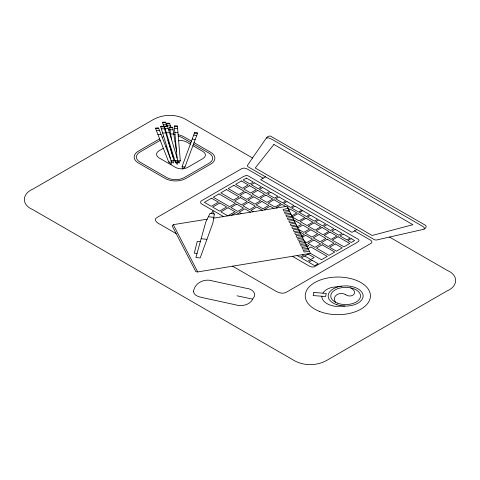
<?xml version="1.0" encoding="UTF-8"?>
<svg xmlns="http://www.w3.org/2000/svg" width="480" height="480" viewBox="0 0 480 480"><rect width="100%" height="100%" fill="white"/><g stroke="black" fill="none" stroke-linecap="round" stroke-linejoin="round"><path stroke-width="0.72" d="M197.574 133.206L185.004 166.848L182.688 169.182L182.1 166.482L194.58 132.666M178.152 161.802L177.174 164.376L175.212 161.898L175.014 160.686M252.51 157.974L247.308 165.6L247.908 166.692L374.706 239.856L376.356 240.042L423.426 229.356C426.216 228.744 427.518 225.414 424.176 224.544L271.314 136.572A10.536 6.084 0 0 0 270.036 135.984L267.756 136.554L266.292 138.12L252.51 157.974L187.29 120.318C176.532 113.52 162.258 113.826 151.56 120.582L33.162 188.94C21.942 193.644 21.078 204.672 32.706 209.568L292.71 359.682C303.468 366.48 317.742 366.174 328.44 359.418L446.838 291.06C458.058 286.356 458.922 275.328 447.294 270.432L389.484 237.054M211.056 213.576L213.048 210.948L213.282 213.816M194.646 132.576L195.816 132.336L197.52 132.828M197.514 133.296L196.368 133.542L194.658 133.062M196.764 135.3L195.618 135.546L193.908 135.072M207.174 219.192L173.31 224.652L172.146 225.798L195.84 271.65L197.706 271.944L310.416 253.338L321.474 259.722L327.228 256.398L310.866 246.954L308.052 248.574M155.616 128.01L158.484 127.884M158.502 128.43L155.658 128.562M159.276 130.428L156.456 130.584M162.654 122.172L165.528 122.094M160.8 126.3L163.68 126.222M165.516 122.652L162.678 122.718M166.668 123.282L169.548 123.204M163.692 126.756L160.836 126.852M164.562 126.12L167.436 126.042M166.122 124.674L163.284 124.74M169.548 123.75L166.68 123.822M164.286 128.79L161.43 128.868M167.442 126.588L164.58 126.666M170.154 125.772L167.316 125.868M168.048 128.61L165.18 128.682M174.414 125.844L177.282 125.88M177.27 126.438L174.408 126.39M177.426 128.502L174.612 128.466M169.722 127.206L172.59 127.206M172.584 127.758L169.728 127.758M172.92 129.798L170.058 129.804M424.002 229.02C425.37 227.904 423.048 226.584 421.866 225.876L271.686 139.17L268.584 137.886L266.43 138.042M159.636 138.864L138.456 151.092A14.622 8.442 0 0 0 138.456 163.026L165.186 178.458A14.622 8.442 0 0 0 185.862 178.458L210.6 164.178A14.622 8.442 0 0 0 210.6 152.238L194.04 142.674M162.21 137.376L163.704 136.53M160.218 140.346L140.034 151.998A12.396 7.158 0 0 0 140.034 162.12L166.758 177.552A12.396 7.158 0 0 0 184.29 177.552L209.028 163.266A12.396 7.158 0 0 0 209.028 153.144L193.476 144.168M163.332 148.284L159.138 150.702A8.856 5.112 0 0 0 159.138 157.938L175.332 167.286A8.856 5.112 0 0 0 182.592 168.75M165.87 146.814L166.692 146.34M265.518 176.826L260.652 179.634L351.966 232.35L356.826 229.542M231.588 215.25L236.322 212.514L238.992 214.056M288.762 209.724L290.01 209.004L296.82 212.934L291.798 215.838M292.332 216.906L298.014 213.624L304.824 217.554L299.034 220.902L292.416 217.08M294.174 220.614L294.594 220.374L301.404 224.304L297.204 226.728M297.81 227.94L302.754 225.084L309.564 229.014L303.774 232.356L298.488 229.308M301.812 236.004L304.35 234.534L299.772 231.894M302.412 237.216L305.7 235.314L312.51 239.244L306.714 242.592L304.422 241.266M307.134 246.726L308.802 245.76L305.79 244.026M175.11 141.558L175.626 141.354M169.314 132.522L169.29 132.534A3.45 1.992 0 0 1 167.112 132.786L166.362 132.726M178.17 161.838L177.318 162.012M213.702 218.136L287.064 206.298L310.416 253.338M289.044 210.294L283.806 211.08L283.068 209.424L288.816 208.314L287.76 207.702M289.686 211.578L284.52 212.352L285.264 214.008L290.496 213.222M291.138 214.506L285.972 215.28L286.716 216.93L291.954 216.144M292.59 217.434L287.424 218.208L288.168 219.858L293.406 219.072M294.042 220.362L288.882 221.136L289.62 222.786L294.858 222M295.5 223.29L290.334 224.064L291.078 225.714L296.31 224.928M296.952 226.212L291.786 226.986L292.53 228.642L297.762 227.856M298.404 229.14L293.238 229.914L293.982 231.57L299.22 230.784M299.856 232.068L294.69 232.842L295.434 234.492L300.672 233.706M301.308 234.996L296.148 235.77L296.886 237.42L302.124 236.634M302.766 237.924L297.6 238.698L298.344 240.348L303.576 239.562M304.218 240.852L299.052 241.626L299.796 243.276L305.034 242.49M305.67 243.774L300.504 244.548L301.248 246.204L306.486 245.418M307.122 246.702L301.956 247.476L302.7 249.132L307.938 248.346M308.574 249.63L303.414 250.404L304.152 252.054L309.39 251.268M341.46 286.176L331.824 287.376A17.49 10.098 0 0 0 322.842 293.154M169.998 129.966L168.69 129.918M344.88 306.066L335.586 306.348A17.49 10.098 0 0 1 321.864 296.226M173.814 134.334L175.008 134.376M176.298 162.036L175.236 161.904M165.162 128.85L164.538 128.784M173.604 156.6L172.902 156.522L167.922 140.172M197.034 253.44L194.304 253.182L197.262 241.422L200.292 241.746M155.508 128.334L168.726 162.054L169.482 162.108A3.438 1.986 0 0 0 171.684 161.784M208.35 216.756L213.834 217.344M201.138 238.728L206.934 239.346M157.956 134.574L158.706 134.628A3.438 1.986 0 0 0 160.914 134.304M168.726 162.054L171.222 164.358L171.63 161.682L171.354 160.968M162.636 132.906L163.35 132.978A3.438 1.986 0 0 0 165.576 132.72M164.442 126.42L174.804 160.476L175.638 160.554A3.414 1.968 0 0 0 177.726 160.308M160.686 126.6L171.048 160.65L171.798 160.728A3.438 1.986 0 0 0 174.024 160.47M174.804 160.476L177.102 162.846L177.738 160.188L167.568 126.276M171.048 160.65L173.346 163.026L173.976 160.368L163.812 126.456M177.618 160.686L178.41 160.794A3.276 1.89 0 0 0 180.306 160.644M170.628 133.848L171.366 133.956A3.438 1.986 0 0 0 173.622 133.806M237.078 295.812L252.642 299.124M174.846 132.486L175.572 132.618A3.438 1.986 0 0 0 177.834 132.516M345.798 294.792C351.804 298.614 359.31 292.5 350.682 287.898M345.75 294.774C340.476 291.186 331.206 295.446 335.562 302.292M192.3 138.936L192.918 139.158A3.438 1.986 0 0 0 195.15 139.398M182.13 166.494L182.742 166.71A3.438 1.986 0 0 0 184.974 166.956M263.178 178.176L246.882 168.816L244.452 168.096L242.286 168.348L156.954 217.518C152.934 219.444 157.206 223.122 159.642 224.07L176.19 233.622M354.486 230.898L369.942 239.82C371.484 240.33 373.032 242.562 370.842 243.444L286.35 292.224C282.702 294.402 278.316 292.644 275.004 290.67L232.59 266.184M191.442 141.174L183.876 136.806A14.622 8.442 0 0 0 178.134 134.766M190.89 142.674L182.298 137.718A12.396 7.158 0 0 0 178.248 136.158M190.332 144.174L186.654 142.05A8.856 5.112 0 0 0 178.626 140.652M192.918 145.668L202.848 151.398A8.856 5.112 0 0 1 202.848 158.628L187.86 167.286A8.856 5.112 0 0 1 183.162 168.702M285.702 206.514L282.006 204.384L276.216 207.726L276.648 207.978M273.894 208.422L270.114 206.238L264.324 209.58L264.846 209.88M262.344 210.288L256.74 207.048L250.95 210.39L253.296 211.746M250.632 212.178L244.878 208.854L239.082 212.196L241.578 213.636M302.37 254.664L303.516 255.324L300.138 257.28L297.114 255.534M304.692 256.008L310.758 259.506M223.5 216.552L202.122 204.21C200.172 203.598 200.04 201.078 202.044 200.448L243.672 176.418L245.832 175.614L247.77 175.668L358.05 239.16L359.034 240.192L358.752 241.164L357.432 242.22L314.1 266.922L312 267.048L309.912 266.418L292.374 256.314M172.902 156.522L173.928 157.59M177.552 160.956L179.094 163.146L180.294 160.548L177.414 126.174M173.31 224.652L197.706 271.944M158.616 128.1L170.376 158.454M166.548 123.588L167.286 125.994M162.534 122.472L163.692 126.276M169.674 123.438L170.73 126.948M165.66 122.328L166.716 125.838M169.59 127.482L171.576 139.638M172.728 127.476L176.49 151.152M174.282 126.096L177.096 158.052M193.512 291.33C193.614 295.428 198.51 296.694 201.75 297.456L235.608 304.842C242.142 306.75 250.302 304.932 253.26 298.182C257.49 293.238 251.25 288.498 246.414 288.33L212.556 280.944C204.642 278.25 194.856 282.6 193.512 291.33M214.392 213.93L212.922 222.882L200.172 257.952L195.906 257.496L205.764 222.114L209.946 213.456L214.392 213.93M313.866 292.47L313.158 295.56L325.578 296.508L326.286 293.418L313.866 292.47M273.912 144.444L255.24 167.988L372.132 235.476L412.914 224.694L273.912 144.444M211.554 198.216L204.396 202.35L211.29 206.328L218.448 202.194L211.554 198.216M219.006 193.914L213.252 197.238L229.614 206.682L235.368 203.364L219.006 193.914M226.5 189.588L220.8 192.882L233.37 200.136L239.07 196.848L226.5 189.588M233.886 185.322L228.222 188.592L238.62 194.598L244.284 191.328L233.886 185.322M241.44 180.96L235.65 184.308L242.46 188.238L248.25 184.896L241.44 180.96M246.378 178.11L243.114 179.994L250.02 183.984L253.284 182.1L246.378 178.11M249.6 185.676L243.81 189.018L250.62 192.948L256.41 189.606L249.6 185.676M254.538 182.826L251.274 184.704L258.18 188.694L261.444 186.81L254.538 182.826M219.81 202.98L212.652 207.114L219.546 211.092L226.704 206.958L219.81 202.98M245.634 192.108L239.844 195.45L246.654 199.38L252.444 196.038L245.634 192.108M240.42 197.628L234.63 200.97L241.44 204.9L247.23 201.558L240.42 197.628M257.76 190.386L251.97 193.728L258.78 197.658L264.57 194.316L257.76 190.386M262.698 187.536L259.434 189.42L266.34 193.404L269.604 191.52L262.698 187.536M228.066 207.75L220.908 211.884L227.802 215.862L234.96 211.728L228.066 207.75M236.718 204.144L230.922 207.486L237.732 211.416L243.522 208.074L236.718 204.144M253.794 196.818L248.004 200.16L254.814 204.09L260.604 200.748L253.794 196.818M248.58 202.338L242.79 205.68L249.6 209.61L255.39 206.268L248.58 202.338M265.92 195.096L260.13 198.438L266.94 202.368L272.73 199.026L265.92 195.096M270.858 192.246L267.594 194.13L274.5 198.12L277.764 196.236L270.858 192.246M261.954 201.528L256.164 204.87L262.974 208.8L268.764 205.458L261.954 201.528M274.002 199.764L268.212 203.106L275.022 207.036L280.812 203.694L274.002 199.764M278.94 196.914L275.676 198.798L282.582 202.782L285.846 200.898L278.94 196.914M286.944 201.534L283.68 203.418L290.586 207.402L293.85 205.524L286.944 201.534M294.948 206.154L291.684 208.038L298.596 212.028L301.854 210.144L294.948 206.154M302.724 210.642L299.46 212.526L306.372 216.516L309.63 214.632L302.724 210.642M310.728 215.268L307.47 217.152L314.376 221.136L317.64 219.252L310.728 215.268M306.018 218.25L300.228 221.592L307.038 225.522L312.828 222.18L306.018 218.25M318.81 219.93L315.552 221.814L322.458 225.804L325.722 223.92L318.81 219.93M314.028 222.87L308.232 226.212L315.042 230.142L320.832 226.8L314.028 222.87M310.914 229.794L305.124 233.136L311.934 237.072L317.724 233.724L310.914 229.794M322.032 227.49L316.236 230.832L323.046 234.762L328.836 231.42L322.032 227.49M326.97 224.646L323.712 226.524L330.618 230.514L333.882 228.63L326.97 224.646M319.074 234.504L313.284 237.852L320.094 241.782L325.884 238.434L319.074 234.504M313.86 240.024L308.07 243.372L314.874 247.302L320.67 243.96L313.86 240.024M330.036 232.11L324.24 235.452L331.05 239.388L336.846 236.04L330.036 232.11M335.13 229.356L331.872 231.24L338.778 235.224L342.042 233.34L335.13 229.356M327.234 239.214L321.444 242.562L328.254 246.492L334.044 243.15L327.234 239.214M322.152 244.812L316.452 248.106L329.022 255.36L334.722 252.072L322.152 244.812M308.076 254.052L301.314 257.958L307.374 261.456L314.136 257.556L308.076 254.052M338.04 236.73L332.25 240.078L343.95 246.834L349.74 243.492L338.04 236.73M343.29 234.066L340.032 235.95L346.938 239.94L350.202 238.056L343.29 234.066M335.394 243.93L329.604 247.272L336.414 251.202L342.204 247.86L335.394 243.93M312.066 260.262L308.688 262.212L314.748 265.716L318.126 263.76L312.066 260.262M351.192 238.626L347.892 240.528L351.282 242.484L354.576 240.582L351.192 238.626M336.9 304.722A17.49 10.098 0 0 0 363.126 295.98A17.49 10.098 0 0 0 336.9 287.238A17.49 10.098 0 0 0 336.9 304.722M337.38 303.12A14.874 8.586 0 0 0 360.486 296.538A14.874 8.586 0 0 0 339.06 288.276A14.874 8.586 0 0 0 337.38 303.12M319.734 311.502A32.598 18.816 0 0 0 370.368 297.084A32.598 18.816 0 0 0 323.43 278.976A32.598 18.816 0 0 0 319.734 311.502"/></g></svg>
